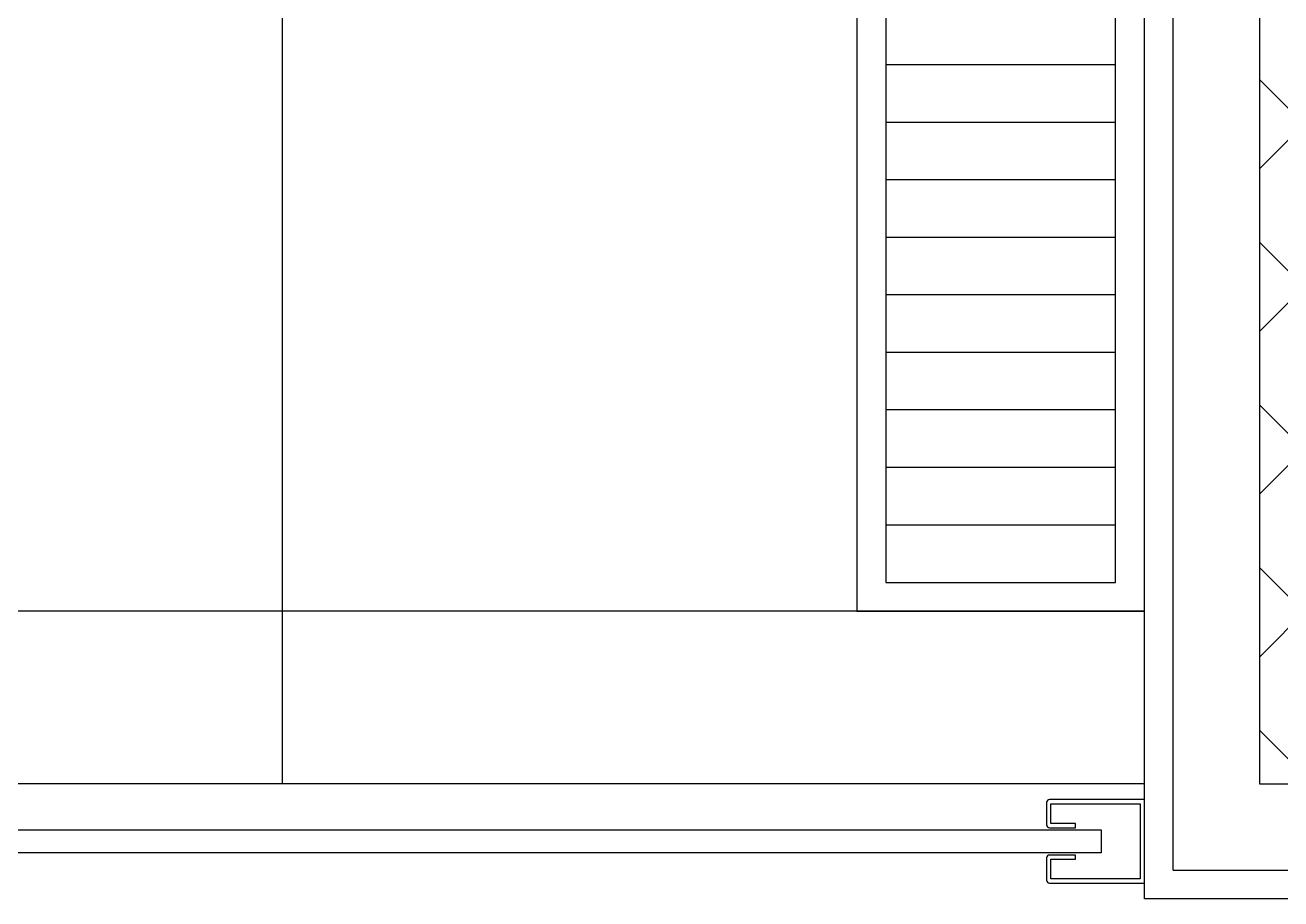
# Model space of a CAD drawing. Header units: millimetres. Extents: x 18456 to 179493, y -203649 to 469211.
# Drawn here: x 102995.1 to 103432.1, y -179684.2 to -179380.3 of the extents above; entities that cross this region are included whole.
import ezdxf

# ---------------------------------------------------------------- set-up
doc = ezdxf.new("R2010")
doc.units = ezdxf.units.MM
for name, color, linetype, true_color in [('X-평면도(기본형)$0$40HAT', 9, 'Continuous', 0x808080), ('X-평면도(기본형)$0$FIN', 9, 'Continuous', 0x808080), ('X-평면도(기본형)$0$FUR', 6, 'Continuous', 0xff00ff), ('X-평면도(기본형)$0$MC', 7, 'Continuous', 0x7f7fff), ('X-평면도(기본형)$0$TIL', 5, 'Continuous', 0x0000ff), ('X-평면도(기본형)$0$W2', 3, 'Continuous', 0x00ff00)]:
    doc.layers.add(name, color=color, linetype=linetype, true_color=true_color)

# ---------------------------------------------------------------- blocks, each defined once
blk = doc.blocks.new('X-평면도(기본형)$0$A$C019C01BD')
at = {"layer": 'X-평면도(기본형)$0$FUR', "color": 4, "ltscale": 3, "true_color": 0x00ffff}
blk.add_line((483.13, 1200.3), (483.13, 0.3), dxfattribs=at)
at = {"layer": 'X-평면도(기본형)$0$FUR', "color": 8, "true_color": 0x808080}
for p, q in [((488.63, 1200.3), (488.63, 1167.3)), ((517.63, 1167.3), (517.63, 1200.3)), ((498.38, 1176.3), (496.88, 1176.3)), ((496.88, 1176.3), (496.88, 1167.8)), ((498.38, 1167.3), (498.38, 1176.3)), ((507.88, 1176.3), (507.88, 1167.3)), ((509.38, 1176.3), (507.88, 1176.3)), ((509.38, 1167.8), (509.38, 1176.3)), ((496.88, 1167.8), (490.13, 1167.8)), ((516.13, 1167.8), (509.38, 1167.8)), ((489.63, 1166.3), (497.38, 1166.3)), ((508.88, 1166.3), (516.63, 1166.3))]:
    blk.add_line(p, q, dxfattribs=at)
for points in [[(490.13, 1167.8), (490.13, 1198.8), (516.13, 1198.8), (516.13, 1167.8)], [(499.13, 636.61), (499.13, 1185.3), (507.13, 1185.3), (507.13, 636.61)]]:
    blk.add_lwpolyline(points, dxfattribs=at)
for centre, start, end in [((489.63, 1167.3), 180, 270), ((497.38, 1167.3), 270, 0), ((508.88, 1167.3), 180, 270), ((516.63, 1167.3), 270, 0)]:
    blk.add_arc(centre, 1, start, end, dxfattribs=at)
blk = doc.blocks.new('X-평면도(기본형)$0$T1')
at = {"layer": 'X-평면도(기본형)$0$FUR', "color": 8, "true_color": 0x808080}
for p, q in [((10, 190), (90, 190)), ((10, 170), (90, 170)), ((10, 150), (90, 150)), ((10, 130), (90, 130)), ((10, 110), (90, 110)), ((10, 90), (90, 90)), ((10, 70), (90, 70)), ((10, 50), (90, 50)), ((10, 30), (90, 30))]:
    blk.add_line(p, q, dxfattribs=at)
at = {"layer": 'X-평면도(기본형)$0$FUR'}
for points in [[(100, 270.92), (100, 0), (0, 0), (0, 700), (100, 700), (100, 487.43)], [(90, 270.87), (90, 10), (10, 10), (10, 238.22)]]:
    blk.add_lwpolyline(points, dxfattribs=at)
blk = doc.blocks.new('X-평면도(기본형)$0$ba17001400')
at = {"layer": 'X-평면도(기본형)$0$MC'}
blk.add_lwpolyline([(1400, -200), (1400, 300), (2300, 300), (2300, 1500), (1400, 1500), (0, 1500), (0, -200)], close=True, dxfattribs=at)
at = {"layer": 'X-평면도(기본형)$0$TIL'}
for p, q in [((1500, 300), (1500, 1500)), ((2300, 600), (1440, 600))]:
    blk.add_line(p, q, dxfattribs=at)
at = {"layer": 'X-평면도(기본형)$0$FUR', "linetype": 'ByBlock', "rotation": 180}
blk.add_blockref('X-평면도(기본형)$0$A$C019C01BD', (1923.13, 1500.3), dxfattribs=at)
at = {"layer": 'X-평면도(기본형)$0$FUR', "xscale": -1, "rotation": 270}
blk.add_blockref('X-평면도(기본형)$0$T1', (1500, 300), dxfattribs=at)

msp = doc.modelspace()

# ---------------------------------------------------------------- hatches: boundary and pattern name
at = {"layer": 'X-평면도(기본형)$0$40HAT'}
h = msp.add_hatch(dxfattribs=at)
h.set_pattern_fill('H3', color=256, scale=40, style=0, pattern_type=2)
h.set_pattern_definition([(315, (-605844.544, -337778.427), (28.2842712, 28.2842712), []), (45, (-605844.544, -337778.427), (-28.2842712, 28.2842712), [])])
h.paths.add_polyline_path([(103924.57, -179554.15), (103924.57, -179644.15), (103424.57, -179644.15), (103424.57, -178744.15), (102144.57, -178744.15), (102144.57, -179674.15), (102054.57, -179674.15), (102054.57, -179014.15), (101934.57, -179014.15), (101934.57, -178654.15), (103514.57, -178654.15), (103514.57, -179554.15), (103924.57, -179554.15)], flags=0)

# ---------------------------------------------------------------- linework, layer by layer
at = {"layer": 'X-평면도(기본형)$0$FIN'}
for q in [(103394.57, -178774.15), (103894.57, -179674.15)]:
    msp.add_line((103394.57, -179674.15), q, dxfattribs=at)
at = {"layer": 'X-평면도(기본형)$0$W2'}
for p, q in [((103424.57, -178744.15), (103424.57, -179644.15)), ((103424.57, -179644.15), (103924.57, -179644.15))]:
    msp.add_line(p, q, dxfattribs=at)

# ---------------------------------------------------------------- block references
at = {"rotation": 90.00000000000001}
msp.add_blockref('X-평면도(기본형)$0$ba17001400', (103684.57, -181084.15), dxfattribs=at)

doc.saveas('drawing.dxf')
